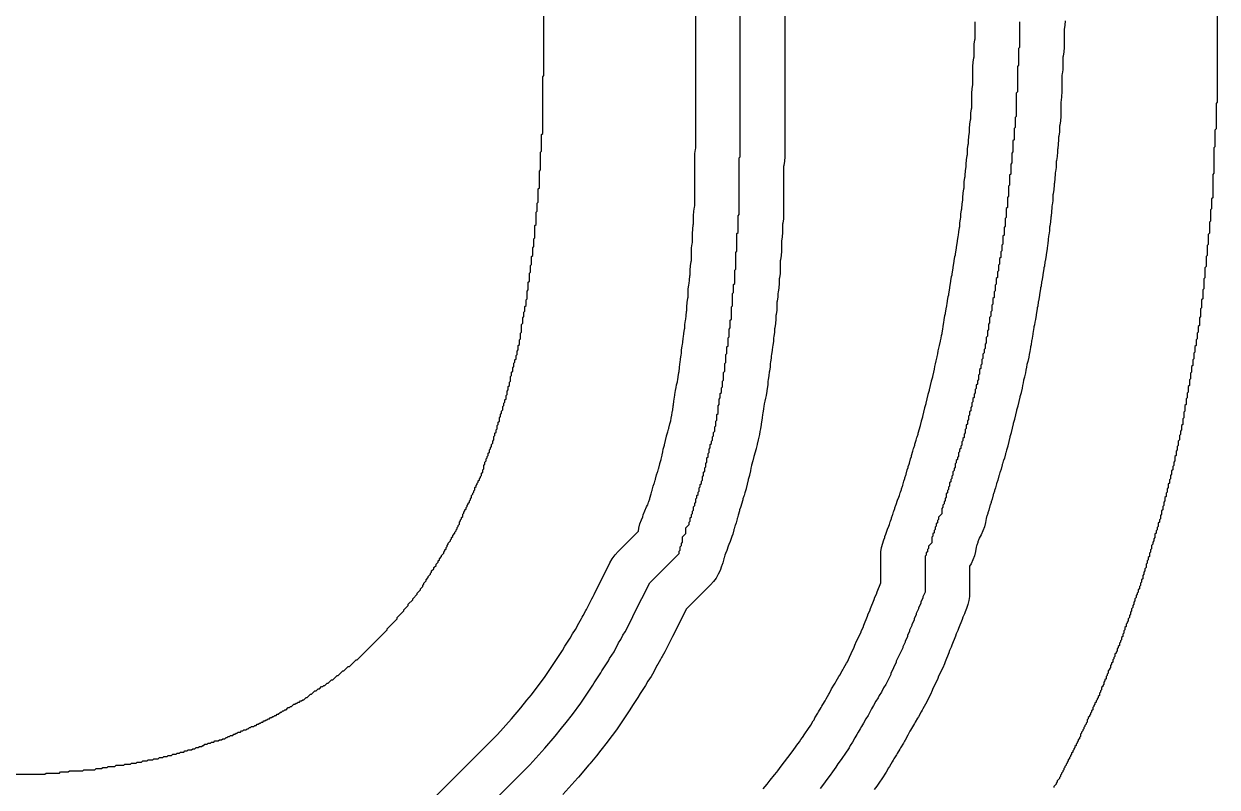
# Model space of a CAD drawing. Header units: millimetres. Extents: x 0 to 1800, y 0 to 406.
# Drawn here: x 906.4 to 1013.8, y 99.7 to 168.5 of the extents above; entities that cross this region are included whole.
import ezdxf

# ---------------------------------------------------------------- set-up
doc = ezdxf.new("R2010")
doc.units = ezdxf.units.MM
for name, color, linetype in [('CENTERLINE', 1, 'Continuous'), ('GROOVE_8MM', 3, 'Continuous'), ('OUTLINE', 7, 'Continuous')]:
    doc.layers.add(name, color=color, linetype=linetype)

msp = doc.modelspace()

# ---------------------------------------------------------------- linework, layer by layer
at = {"layer": 'CENTERLINE'}
for points in [[(943.72, 93.53), (951.93, 101.73), (953.28, 103.24), (954.22, 104.33), (954.8, 105.06), (955.2, 105.56), (955.77, 106.28), (956.53, 107.29), (957.62, 108.92), (957.72, 109.12), (958.32, 110.02), (958.42, 110.22), (959.02, 111.12), (959.12, 111.32), (959.52, 111.92), (959.92, 112.72), (960.12, 113.02), (960.32, 113.42), (960.52, 113.72), (961.11, 114.9), (961.21, 115.1), (961.31, 115.3), (962.73, 118.13), (965.38, 120.78), (965.38, 120.98), (965.48, 121.08), (965.48, 121.38), (965.58, 121.48), (965.58, 121.68), (965.68, 121.78), (965.68, 122.28), (965.98, 122.58), (965.98, 123.08), (966.28, 123.38), (966.28, 123.58), (966.38, 123.68), (966.38, 123.98), (966.48, 124.08), (966.48, 124.28), (966.58, 124.38), (966.58, 124.58), (966.68, 124.68), (966.68, 124.98), (966.78, 125.08), (966.78, 125.28), (966.88, 125.38), (966.88, 125.68), (966.98, 125.78), (966.98, 125.98), (967.08, 126.08), (967.08, 126.28), (967.18, 126.38), (967.18, 126.68), (967.28, 126.78), (967.28, 126.98), (967.38, 127.08), (967.38, 127.28), (967.48, 127.38), (967.48, 127.68), (967.58, 127.78), (967.58, 128.08), (967.68, 128.18), (967.68, 128.48), (967.78, 128.58), (967.78, 128.88), (967.88, 128.98), (967.88, 129.38), (967.98, 129.48), (967.98, 129.78), (968.08, 129.88), (968.08, 130.18), (968.18, 130.28), (968.18, 130.58), (968.28, 130.68), (968.28, 130.88), (968.38, 130.98), (968.38, 131.28), (968.48, 131.38), (968.48, 131.68), (968.58, 131.78), (968.58, 132.18), (968.68, 132.28), (968.68, 132.68), (968.78, 132.78), (968.78, 133.28), (968.88, 133.38), (968.88, 134.08), (968.98, 134.18), (968.98, 134.68), (969.08, 134.78), (969.08, 135.18), (969.18, 135.28), (969.18, 135.68), (969.28, 135.78), (969.28, 136.28), (969.38, 136.38), (969.38, 137.08), (969.48, 137.18), (969.48, 137.88), (969.58, 137.98), (969.58, 138.68), (969.68, 138.78), (969.68, 139.38), (969.78, 139.48), (969.78, 140.18), (969.88, 140.28), (969.88, 140.98), (969.98, 141.08), (969.98, 141.78), (970.08, 141.88), (970.08, 142.98), (970.18, 143.08), (970.18, 144.18), (970.28, 144.28), (970.28, 144.98), (970.38, 145.08), (970.38, 146.28), (970.48, 146.38), (970.48, 147.88), (970.58, 147.98), (970.58, 149.58), (970.68, 149.68), (970.68, 151.18), (970.78, 151.28), (970.78, 156.38), (970.88, 156.48), (970.88, 206.16)], [(996.02, 168.63), (996.02, 166.33), (995.92, 166.23), (995.92, 164.73), (995.82, 164.63), (995.82, 162.33), (995.72, 162.23), (995.72, 160.13), (995.62, 160.03), (995.62, 159.13), (995.52, 159.03), (995.52, 158.03), (995.42, 157.93), (995.42, 156.93), (995.32, 156.83), (995.32, 155.93), (995.22, 155.83), (995.22, 154.93), (995.12, 154.83), (995.12, 153.93), (995.02, 153.83), (995.02, 152.93), (994.92, 152.83), (994.92, 151.93), (994.82, 151.83), (994.82, 151.03), (994.72, 150.93), (994.72, 150.23), (994.62, 150.13), (994.62, 149.43), (994.52, 149.33), (994.52, 148.63), (994.42, 148.53), (994.42, 148.03), (994.32, 147.93), (994.32, 147.43), (994.22, 147.33), (994.22, 146.83), (994.12, 146.73), (994.12, 146.23), (994.02, 146.13), (994.02, 145.63), (993.92, 145.53), (993.92, 145.03), (993.82, 144.93), (993.82, 144.43), (993.72, 144.33), (993.72, 143.83), (993.62, 143.73), (993.62, 143.23), (993.52, 143.13), (993.52, 142.63), (993.42, 142.53), (993.42, 142.13), (993.32, 142.03), (993.32, 141.53), (993.22, 141.43), (993.22, 140.93), (993.12, 140.83), (993.12, 140.33), (993.02, 140.23), (993.02, 139.73), (992.92, 139.63), (992.92, 139.23), (992.82, 139.13), (992.82, 138.83), (992.72, 138.73), (992.72, 138.33), (992.62, 138.23), (992.62, 137.83), (992.52, 137.73), (992.52, 137.43), (992.42, 137.33), (992.42, 136.93), (992.32, 136.83), (992.32, 136.43), (992.22, 136.33), (992.22, 136.03), (992.12, 135.93), (992.12, 135.63), (992.02, 135.53), (992.02, 135.23), (991.92, 135.13), (991.92, 134.83), (991.82, 134.73), (991.82, 134.43), (991.72, 134.33), (991.72, 134.03), (991.62, 133.93), (991.62, 133.63), (991.52, 133.53), (991.52, 133.23), (991.42, 133.13), (991.42, 132.83), (991.32, 132.73), (991.32, 132.43), (991.22, 132.33), (991.22, 132.03), (991.12, 131.93), (991.12, 131.63), (991.02, 131.53), (991.02, 131.23), (990.92, 131.13), (990.92, 130.93), (990.82, 130.83), (990.82, 130.53), (990.72, 130.43), (990.72, 130.23), (990.62, 130.13), (990.62, 129.93), (990.52, 129.83), (990.52, 129.53), (990.42, 129.43), (990.42, 129.23), (990.32, 129.13), (990.32, 128.93), (990.22, 128.83), (990.22, 128.53), (990.12, 128.43), (990.12, 128.23), (990.02, 128.13), (990.02, 127.83), (989.92, 127.73), (989.92, 127.53), (989.82, 127.43), (989.82, 127.23), (989.72, 127.13), (989.72, 126.83), (989.62, 126.73), (989.62, 126.53), (989.52, 126.43), (989.52, 126.23), (989.42, 126.13), (989.42, 125.83), (989.32, 125.73), (989.32, 125.53), (989.22, 125.43), (989.22, 125.23), (989.12, 125.13), (989.12, 124.93), (989.02, 124.83), (989.02, 124.33), (988.72, 124.03), (988.72, 123.83), (988.62, 123.73), (988.62, 123.53), (988.52, 123.43), (988.52, 123.23), (988.42, 123.13), (988.42, 122.93), (988.32, 122.83), (988.32, 122.63), (988.22, 122.53), (988.22, 122.33), (988.12, 122.23), (988.12, 121.73), (987.82, 121.43), (987.82, 121.23), (987.72, 121.13), (987.72, 120.93), (987.62, 120.83), (987.62, 120.63), (987.52, 120.53), (987.52, 117.28), (987.32, 116.88), (987.32, 116.78), (987.12, 116.38), (987.12, 116.28), (986.92, 115.88), (986.92, 115.78), (986.72, 115.38), (986.72, 115.28), (986.52, 114.88), (986.52, 114.78), (986.32, 114.38), (986.32, 114.28), (986.12, 113.88), (986.12, 113.78), (985.92, 113.38), (985.92, 113.28), (985.72, 112.88), (985.72, 112.78), (985.52, 112.38), (985.52, 112.28), (984.92, 111.08), (984.92, 110.98), (984.42, 109.98), (984.42, 109.88), (983.98, 108.99), (983.78, 108.69), (983.58, 108.29), (983.38, 107.99), (983.28, 107.79), (983.08, 107.49), (982.88, 107.09), (982.68, 106.79), (982.38, 106.19), (982.18, 105.89), (981.98, 105.49), (981.78, 105.19), (981.68, 104.99), (981.48, 104.69), (981.38, 104.49), (981.18, 104.19), (980.98, 103.79), (980.78, 103.49), (980.68, 103.29), (980.29, 102.71), (980.09, 102.41), (979.97, 102.22), (979.67, 101.82), (979.47, 101.52), (979.17, 101.12), (978.97, 100.82), (978.96, 100.81), (978.66, 100.41), (978.36, 100.01), (978.06, 99.61)]]:
    msp.add_lwpolyline(points, dxfattribs=at)
at = {"layer": 'GROOVE_8MM'}
for points in [[(941.37, 96.83), (949.02, 104.49), (950.28, 105.88), (951.13, 106.88), (951.68, 107.56), (952.08, 108.06), (952.61, 108.73), (953.27, 109.6), (954.17, 110.95), (954.39, 111.33), (954.87, 112.05), (955.09, 112.43), (955.57, 113.15), (955.79, 113.53), (956.05, 113.93), (956.34, 114.5), (956.59, 114.93), (956.65, 115.03), (956.74, 115.2), (956.99, 115.63), (957.05, 115.73), (957.53, 116.69), (957.63, 116.89), (957.73, 117.09), (959.15, 119.92), (959.36, 120.3), (959.61, 120.64), (959.9, 120.96), (961.71, 122.77), (961.75, 123.06), (961.85, 123.44), (961.98, 123.81), (962.11, 124.08), (962.15, 124.24), (962.28, 124.61), (962.45, 124.97), (962.54, 125.13), (962.55, 125.14), (962.63, 125.38), (962.65, 125.44), (962.73, 125.68), (962.75, 125.74), (962.75, 125.75), (962.75, 125.76), (962.85, 126.14), (962.93, 126.38), (962.95, 126.44), (962.95, 126.45), (962.95, 126.46), (963.05, 126.84), (963.13, 127.08), (963.15, 127.14), (963.23, 127.38), (963.25, 127.44), (963.25, 127.45), (963.25, 127.46), (963.35, 127.84), (963.43, 128.08), (963.45, 128.14), (963.53, 128.38), (963.55, 128.44), (963.55, 128.45), (963.55, 128.46), (963.65, 128.84), (963.65, 128.85), (963.65, 128.86), (963.75, 129.24), (963.75, 129.25), (963.75, 129.26), (963.85, 129.64), (963.85, 129.65), (963.85, 129.66), (963.92, 129.92), (963.95, 130.16), (964.05, 130.54), (964.05, 130.55), (964.05, 130.56), (964.15, 130.94), (964.15, 130.95), (964.15, 130.96), (964.25, 131.34), (964.25, 131.35), (964.25, 131.36), (964.35, 131.74), (964.43, 131.98), (964.45, 132.04), (964.45, 132.05), (964.45, 132.06), (964.55, 132.44), (964.55, 132.45), (964.55, 132.46), (964.62, 132.72), (964.65, 132.96), (964.72, 133.22), (964.75, 133.46), (964.79, 133.62), (964.8, 133.68), (964.85, 134.06), (964.88, 134.17), (964.9, 134.48), (964.95, 134.86), (964.99, 135.02), (965, 135.08), (965.05, 135.46), (965.12, 135.72), (965.15, 135.96), (965.22, 136.22), (965.25, 136.46), (965.29, 136.62), (965.3, 136.68), (965.35, 137.06), (965.38, 137.17), (965.4, 137.48), (965.45, 137.86), (965.48, 137.97), (965.5, 138.28), (965.55, 138.66), (965.58, 138.77), (965.6, 139.08), (965.65, 139.46), (965.69, 139.6), (965.7, 139.78), (965.75, 140.16), (965.78, 140.27), (965.8, 140.58), (965.85, 140.96), (965.88, 141.07), (965.9, 141.38), (965.95, 141.76), (965.98, 141.87), (966, 142.18), (966.05, 142.56), (966.08, 142.66), (966.08, 142.98), (966.1, 143.38), (966.15, 143.76), (966.18, 143.86), (966.18, 144.18), (966.2, 144.58), (966.25, 144.96), (966.28, 145.07), (966.3, 145.38), (966.35, 145.76), (966.38, 145.86), (966.38, 146.28), (966.4, 146.68), (966.45, 147.06), (966.48, 147.16), (966.48, 147.88), (966.5, 148.28), (966.55, 148.66), (966.58, 148.76), (966.58, 149.58), (966.6, 149.98), (966.65, 150.36), (966.68, 150.46), (966.68, 151.18), (966.7, 151.58), (966.75, 151.96), (966.78, 152.06), (966.78, 156.38), (966.8, 156.78), (966.85, 157.16), (966.88, 157.26), (966.88, 206.11)], [(974.88, 206.16), (974.88, 156.48), (974.86, 156.09), (974.8, 155.7), (974.78, 155.61), (974.78, 151.28), (974.76, 150.89), (974.7, 150.5), (974.68, 150.41), (974.68, 149.68), (974.66, 149.29), (974.6, 148.9), (974.58, 148.81), (974.58, 147.98), (974.56, 147.59), (974.5, 147.2), (974.48, 147.11), (974.48, 146.38), (974.46, 145.99), (974.4, 145.6), (974.38, 145.51), (974.38, 145.08), (974.36, 144.69), (974.3, 144.3), (974.27, 144.19), (974.26, 143.89), (974.2, 143.5), (974.18, 143.41), (974.18, 143.08), (974.16, 142.69), (974.1, 142.3), (974.08, 142.21), (974.08, 141.88), (974.06, 141.49), (974, 141.1), (973.97, 140.99), (973.96, 140.69), (973.9, 140.3), (973.87, 140.19), (973.86, 139.89), (973.8, 139.5), (973.77, 139.39), (973.76, 139.09), (973.7, 138.7), (973.67, 138.57), (973.66, 138.39), (973.6, 138), (973.57, 137.89), (973.56, 137.59), (973.5, 137.2), (973.47, 137.09), (973.46, 136.79), (973.4, 136.4), (973.37, 136.29), (973.36, 135.99), (973.3, 135.6), (973.26, 135.44), (973.26, 135.39), (973.2, 135), (973.14, 134.75), (973.1, 134.5), (973.04, 134.25), (973, 134), (972.96, 133.84), (972.96, 133.79), (972.9, 133.4), (972.87, 133.29), (972.86, 132.99), (972.8, 132.6), (972.76, 132.44), (972.76, 132.39), (972.7, 132), (972.64, 131.75), (972.6, 131.5), (972.54, 131.25), (972.5, 131), (972.4, 130.62), (972.4, 130.61), (972.4, 130.6), (972.3, 130.22), (972.3, 130.21), (972.3, 130.2), (972.2, 129.82), (972.12, 129.59), (972.1, 129.52), (972.1, 129.51), (972.1, 129.5), (972, 129.12), (972, 129.11), (972, 129.1), (971.9, 128.72), (971.9, 128.71), (971.9, 128.7), (971.84, 128.45), (971.8, 128.2), (971.7, 127.82), (971.7, 127.81), (971.7, 127.8), (971.6, 127.42), (971.6, 127.41), (971.6, 127.4), (971.5, 127.02), (971.5, 127.01), (971.5, 127), (971.4, 126.62), (971.4, 126.61), (971.4, 126.6), (971.3, 126.22), (971.22, 125.99), (971.2, 125.92), (971.12, 125.69), (971.1, 125.62), (971.1, 125.61), (971.1, 125.6), (971, 125.22), (970.92, 124.99), (970.9, 124.92), (970.82, 124.69), (970.8, 124.62), (970.8, 124.61), (970.8, 124.6), (970.7, 124.22), (970.62, 123.99), (970.6, 123.92), (970.6, 123.91), (970.6, 123.9), (970.5, 123.52), (970.42, 123.29), (970.4, 123.22), (970.32, 122.99), (970.3, 122.92), (970.3, 122.91), (970.3, 122.9), (970.2, 122.52), (970.12, 122.29), (970.1, 122.22), (969.97, 121.85), (969.84, 121.58), (969.8, 121.42), (969.67, 121.05), (969.54, 120.78), (969.5, 120.62), (969.42, 120.39), (969.4, 120.32), (969.4, 120.31), (969.4, 120.3), (969.3, 119.92), (969.22, 119.69), (969.2, 119.62), (969.07, 119.25), (968.9, 118.9), (968.7, 118.56), (968.47, 118.25), (968.2, 117.95), (966.01, 115.77), (964.89, 113.51), (964.79, 113.31), (964.69, 113.11), (964.1, 111.93), (963.85, 111.5), (963.78, 111.4), (963.7, 111.23), (963.45, 110.8), (963.38, 110.7), (963.1, 110.13), (962.85, 109.7), (962.57, 109.28), (962.35, 108.9), (961.87, 108.18), (961.65, 107.8), (961.17, 107.08), (960.95, 106.7), (959.86, 105.07), (959.73, 104.89), (958.97, 103.88), (958.9, 103.78), (958.33, 103.06), (957.93, 102.56), (957.34, 101.83), (957.25, 101.73), (956.32, 100.64), (956.25, 100.56), (954.9, 99.06)], [(972.95, 99.58), (973.31, 100.01), (973.57, 100.35), (973.97, 100.85), (974.16, 101.08), (974.26, 101.21), (974.56, 101.61), (974.86, 102.01), (975.16, 102.41), (975.46, 102.81), (975.7, 103.13), (975.84, 103.34), (975.97, 103.52), (976.2, 103.83), (976.34, 104.04), (976.47, 104.22), (976.7, 104.53), (976.76, 104.63), (976.96, 104.93), (977.23, 105.33), (977.45, 105.71), (977.52, 105.81), (977.6, 105.98), (977.85, 106.41), (977.93, 106.53), (978.15, 106.91), (978.23, 107.03), (978.45, 107.41), (978.52, 107.51), (978.6, 107.68), (978.85, 108.11), (978.92, 108.21), (979.1, 108.58), (979.35, 109.01), (979.42, 109.11), (979.5, 109.28), (979.75, 109.71), (979.83, 109.83), (980.05, 110.21), (980.12, 110.31), (980.2, 110.48), (980.45, 110.91), (980.52, 111.01), (980.63, 111.24), (980.7, 111.43), (980.85, 111.77), (981.13, 112.34), (981.2, 112.53), (981.35, 112.87), (981.73, 113.64), (981.8, 113.83), (981.93, 114.12), (982, 114.33), (982.13, 114.62), (982.2, 114.83), (982.33, 115.12), (982.4, 115.33), (982.53, 115.62), (982.6, 115.83), (982.73, 116.12), (982.8, 116.33), (982.93, 116.62), (983, 116.83), (983.13, 117.12), (983.2, 117.33), (983.33, 117.62), (983.4, 117.83), (983.52, 118.12), (983.52, 120.53), (983.54, 120.92), (983.6, 121.31), (983.7, 121.69), (983.78, 121.92), (983.8, 121.99), (983.88, 122.22), (983.9, 122.29), (983.98, 122.52), (984, 122.59), (984.13, 122.96), (984.26, 123.23), (984.3, 123.39), (984.38, 123.62), (984.4, 123.69), (984.48, 123.92), (984.5, 123.99), (984.58, 124.22), (984.6, 124.29), (984.68, 124.52), (984.7, 124.59), (984.78, 124.82), (984.8, 124.89), (984.88, 125.12), (984.9, 125.19), (985.03, 125.56), (985.16, 125.83), (985.2, 125.99), (985.28, 126.22), (985.3, 126.29), (985.38, 126.52), (985.4, 126.59), (985.48, 126.82), (985.5, 126.89), (985.5, 126.9), (985.5, 126.91), (985.6, 127.29), (985.68, 127.52), (985.7, 127.59), (985.78, 127.82), (985.8, 127.89), (985.8, 127.9), (985.8, 127.91), (985.9, 128.29), (985.98, 128.52), (986, 128.59), (986.08, 128.82), (986.1, 128.89), (986.1, 128.9), (986.1, 128.91), (986.2, 129.29), (986.28, 129.52), (986.3, 129.59), (986.3, 129.6), (986.3, 129.61), (986.4, 129.99), (986.48, 130.22), (986.5, 130.29), (986.58, 130.52), (986.6, 130.59), (986.6, 130.6), (986.6, 130.61), (986.7, 130.99), (986.78, 131.22), (986.8, 131.29), (986.88, 131.52), (986.9, 131.59), (986.9, 131.6), (986.9, 131.61), (987, 131.99), (987.08, 132.22), (987.1, 132.29), (987.1, 132.3), (987.1, 132.31), (987.2, 132.69), (987.2, 132.7), (987.2, 132.71), (987.3, 133.09), (987.3, 133.1), (987.3, 133.11), (987.4, 133.49), (987.4, 133.5), (987.4, 133.51), (987.5, 133.89), (987.5, 133.9), (987.5, 133.91), (987.6, 134.29), (987.6, 134.3), (987.6, 134.31), (987.7, 134.69), (987.7, 134.7), (987.7, 134.71), (987.8, 135.09), (987.8, 135.1), (987.8, 135.11), (987.9, 135.49), (987.9, 135.5), (987.9, 135.51), (988, 135.89), (988, 135.9), (988, 135.91), (988.1, 136.29), (988.1, 136.3), (988.1, 136.31), (988.2, 136.69), (988.2, 136.7), (988.2, 136.71), (988.3, 137.09), (988.3, 137.1), (988.3, 137.11), (988.36, 137.36), (988.4, 137.61), (988.46, 137.86), (988.5, 138.11), (988.6, 138.49), (988.6, 138.5), (988.6, 138.51), (988.66, 138.76), (988.7, 139.01), (988.76, 139.26), (988.8, 139.51), (988.9, 139.89), (988.9, 139.9), (988.9, 139.91), (988.96, 140.16), (989, 140.41), (989.04, 140.57), (989.04, 140.62), (989.1, 141.01), (989.14, 141.17), (989.14, 141.22), (989.2, 141.61), (989.24, 141.77), (989.24, 141.82), (989.3, 142.21), (989.34, 142.37), (989.34, 142.42), (989.4, 142.81), (989.46, 143.06), (989.5, 143.31), (989.54, 143.47), (989.54, 143.52), (989.6, 143.91), (989.64, 144.07), (989.64, 144.12), (989.7, 144.51), (989.74, 144.67), (989.74, 144.72), (989.8, 145.11), (989.84, 145.27), (989.84, 145.32), (989.9, 145.71), (989.94, 145.87), (989.94, 145.92), (990, 146.31), (990.04, 146.47), (990.04, 146.52), (990.1, 146.91), (990.14, 147.07), (990.14, 147.12), (990.2, 147.51), (990.24, 147.67), (990.24, 147.72), (990.3, 148.11), (990.34, 148.27), (990.34, 148.32), (990.4, 148.71), (990.44, 148.87), (990.44, 148.92), (990.5, 149.31), (990.53, 149.42), (990.54, 149.72), (990.6, 150.11), (990.63, 150.22), (990.64, 150.52), (990.7, 150.91), (990.73, 151.02), (990.74, 151.32), (990.8, 151.71), (990.82, 151.8), (990.82, 151.83), (990.84, 152.22), (990.9, 152.61), (990.92, 152.7), (990.92, 152.83), (990.94, 153.22), (991, 153.61), (991.02, 153.7), (991.02, 153.83), (991.04, 154.22), (991.1, 154.61), (991.12, 154.7), (991.12, 154.83), (991.14, 155.22), (991.2, 155.61), (991.22, 155.7), (991.22, 155.83), (991.24, 156.22), (991.3, 156.61), (991.32, 156.7), (991.32, 156.83), (991.34, 157.22), (991.4, 157.61), (991.42, 157.7), (991.42, 157.93), (991.44, 158.32), (991.5, 158.71), (991.52, 158.8), (991.52, 159.03), (991.54, 159.42), (991.6, 159.81), (991.62, 159.9), (991.62, 160.03), (991.64, 160.42), (991.7, 160.81), (991.72, 160.9), (991.72, 162.23), (991.74, 162.62), (991.8, 163.01), (991.82, 163.1), (991.82, 164.63), (991.84, 165.02), (991.9, 165.41), (991.92, 165.5), (991.92, 166.23), (991.94, 166.62), (992, 167.01), (992.02, 167.1), (992.02, 168.63)], [(1000.11, 168.72), (1000.09, 168.33), (1000.03, 167.94), (1000.02, 167.9), (1000.02, 166.33), (1000, 165.93), (999.95, 165.55), (999.92, 165.45), (999.92, 164.73), (999.9, 164.33), (999.85, 163.95), (999.82, 163.85), (999.82, 162.33), (999.8, 161.93), (999.75, 161.55), (999.72, 161.45), (999.72, 160.13), (999.7, 159.73), (999.65, 159.35), (999.62, 159.25), (999.62, 159.13), (999.6, 158.73), (999.55, 158.35), (999.52, 158.25), (999.52, 158.03), (999.5, 157.63), (999.45, 157.25), (999.42, 157.15), (999.42, 156.93), (999.4, 156.53), (999.35, 156.15), (999.32, 156.05), (999.32, 155.93), (999.3, 155.53), (999.25, 155.15), (999.22, 155.05), (999.22, 154.93), (999.2, 154.53), (999.15, 154.15), (999.12, 154.05), (999.12, 153.93), (999.1, 153.53), (999.05, 153.15), (999.02, 153.05), (999.02, 152.93), (999, 152.53), (998.95, 152.15), (998.92, 152.05), (998.92, 151.93), (998.9, 151.53), (998.85, 151.15), (998.82, 151.05), (998.82, 151.03), (998.8, 150.63), (998.75, 150.25), (998.72, 150.14), (998.7, 149.83), (998.65, 149.45), (998.62, 149.34), (998.6, 149.03), (998.55, 148.65), (998.52, 148.54), (998.5, 148.23), (998.45, 147.85), (998.41, 147.69), (998.4, 147.63), (998.35, 147.25), (998.31, 147.09), (998.3, 147.03), (998.25, 146.65), (998.21, 146.49), (998.2, 146.43), (998.15, 146.05), (998.11, 145.89), (998.1, 145.83), (998.05, 145.45), (998.01, 145.29), (998, 145.23), (997.95, 144.85), (997.91, 144.69), (997.9, 144.63), (997.85, 144.25), (997.81, 144.09), (997.8, 144.03), (997.75, 143.65), (997.71, 143.49), (997.7, 143.43), (997.65, 143.05), (997.61, 142.89), (997.6, 142.83), (997.55, 142.45), (997.51, 142.29), (997.5, 142.23), (997.45, 141.85), (997.38, 141.59), (997.35, 141.35), (997.31, 141.19), (997.3, 141.13), (997.25, 140.75), (997.21, 140.59), (997.2, 140.53), (997.15, 140.15), (997.11, 139.99), (997.1, 139.93), (997.05, 139.55), (997.01, 139.39), (997, 139.33), (996.95, 138.95), (996.88, 138.69), (996.85, 138.45), (996.75, 138.07), (996.75, 138.06), (996.75, 138.05), (996.68, 137.79), (996.65, 137.55), (996.58, 137.29), (996.55, 137.05), (996.45, 136.67), (996.45, 136.66), (996.45, 136.65), (996.38, 136.39), (996.35, 136.15), (996.28, 135.89), (996.25, 135.65), (996.15, 135.27), (996.15, 135.26), (996.15, 135.25), (996.05, 134.87), (996.05, 134.86), (996.05, 134.85), (995.95, 134.47), (995.95, 134.46), (995.95, 134.45), (995.85, 134.07), (995.85, 134.06), (995.85, 134.05), (995.75, 133.67), (995.75, 133.66), (995.75, 133.65), (995.65, 133.27), (995.65, 133.26), (995.65, 133.25), (995.55, 132.87), (995.55, 132.86), (995.55, 132.85), (995.45, 132.47), (995.45, 132.46), (995.45, 132.45), (995.35, 132.07), (995.35, 132.06), (995.35, 132.05), (995.25, 131.67), (995.25, 131.66), (995.25, 131.65), (995.15, 131.27), (995.15, 131.26), (995.15, 131.25), (995.05, 130.87), (995.05, 130.86), (995.05, 130.85), (994.95, 130.47), (994.95, 130.46), (994.95, 130.45), (994.85, 130.07), (994.77, 129.83), (994.75, 129.77), (994.75, 129.76), (994.75, 129.75), (994.65, 129.37), (994.57, 129.13), (994.55, 129.07), (994.47, 128.83), (994.45, 128.77), (994.45, 128.76), (994.45, 128.75), (994.35, 128.37), (994.27, 128.13), (994.25, 128.07), (994.17, 127.83), (994.15, 127.77), (994.15, 127.76), (994.15, 127.75), (994.05, 127.37), (993.97, 127.13), (993.95, 127.07), (993.95, 127.06), (993.95, 127.05), (993.85, 126.67), (993.77, 126.43), (993.75, 126.37), (993.67, 126.13), (993.65, 126.07), (993.65, 126.06), (993.65, 126.05), (993.55, 125.67), (993.47, 125.43), (993.45, 125.37), (993.37, 125.13), (993.35, 125.07), (993.35, 125.06), (993.35, 125.05), (993.25, 124.67), (993.17, 124.43), (993.15, 124.37), (993.07, 124.13), (993.05, 124.07), (993, 123.93), (992.95, 123.55), (992.85, 123.17), (992.72, 122.8), (992.55, 122.44), (992.37, 122.14), (992.37, 122.13), (992.35, 122.07), (992.27, 121.83), (992.25, 121.77), (992.17, 121.53), (992.15, 121.47), (992.1, 121.33), (992.05, 120.95), (991.95, 120.57), (991.82, 120.2), (991.65, 119.84), (991.52, 119.63), (991.52, 117.28), (991.51, 116.91), (991.46, 116.54), (991.37, 116.18), (991.25, 115.83), (991.12, 115.53), (991.05, 115.33), (990.92, 115.03), (990.85, 114.83), (990.72, 114.53), (990.65, 114.33), (990.52, 114.03), (990.45, 113.83), (990.32, 113.53), (990.25, 113.33), (990.12, 113.03), (990.05, 112.83), (989.92, 112.53), (989.85, 112.33), (989.72, 112.03), (989.65, 111.83), (989.52, 111.53), (989.45, 111.33), (989.32, 111.03), (989.25, 110.83), (989.1, 110.49), (988.72, 109.72), (988.65, 109.53), (988.5, 109.19), (988.22, 108.62), (988.15, 108.43), (988, 108.09), (987.56, 107.21), (987.31, 106.78), (987.25, 106.68), (987.16, 106.51), (986.91, 106.08), (986.83, 105.96), (986.61, 105.58), (986.55, 105.48), (986.46, 105.31), (986.21, 104.88), (986.15, 104.78), (985.96, 104.41), (985.71, 103.98), (985.65, 103.88), (985.56, 103.71), (985.31, 103.28), (985.23, 103.16), (985.01, 102.78), (984.93, 102.66), (984.71, 102.28), (984.65, 102.18), (984.56, 102.01), (984.31, 101.58), (984.23, 101.46), (984.01, 101.08), (983.62, 100.49), (983.42, 100.19), (983.29, 100), (983.17, 99.82), (982.93, 99.51)]]:
    msp.add_lwpolyline(points, dxfattribs=at)
at = {"layer": 'OUTLINE'}
for points in [[(1013.8, 206.5), (1013.8, 161.4), (1013.7, 161.3), (1013.7, 159), (1013.6, 158.9), (1013.6, 157.4), (1013.5, 157.3), (1013.5, 155), (1013.4, 154.9), (1013.4, 152.8), (1013.3, 152.7), (1013.3, 151.8), (1013.2, 151.7), (1013.2, 150.7), (1013.1, 150.6), (1013.1, 149.6), (1013, 149.5), (1013, 148.6), (1012.9, 148.5), (1012.9, 147.6), (1012.8, 147.5), (1012.8, 146.6), (1012.7, 146.5), (1012.7, 145.6), (1012.6, 145.5), (1012.6, 144.6), (1012.5, 144.5), (1012.5, 143.7), (1012.4, 143.6), (1012.4, 142.9), (1012.3, 142.8), (1012.3, 142.1), (1012.2, 142), (1012.2, 141.3), (1012.1, 141.2), (1012.1, 140.7), (1012, 140.6), (1012, 140.1), (1011.9, 140), (1011.9, 139.5), (1011.8, 139.4), (1011.8, 138.9), (1011.7, 138.8), (1011.7, 138.3), (1011.6, 138.2), (1011.6, 137.7), (1011.5, 137.6), (1011.5, 137.1), (1011.4, 137), (1011.4, 136.5), (1011.3, 136.4), (1011.3, 135.9), (1011.2, 135.8), (1011.2, 135.3), (1011.1, 135.2), (1011.1, 134.8), (1011, 134.7), (1011, 134.2), (1010.9, 134.1), (1010.9, 133.6), (1010.8, 133.5), (1010.8, 133), (1010.7, 132.9), (1010.7, 132.4), (1010.6, 132.3), (1010.6, 131.9), (1010.5, 131.8), (1010.5, 131.5), (1010.4, 131.4), (1010.4, 131), (1010.3, 130.9), (1010.3, 130.5), (1010.2, 130.4), (1010.2, 130.1), (1010.1, 130), (1010.1, 129.6), (1010, 129.5), (1010, 129.1), (1009.9, 129), (1009.9, 128.7), (1009.8, 128.6), (1009.8, 128.3), (1009.7, 128.2), (1009.7, 127.9), (1009.6, 127.8), (1009.6, 127.5), (1009.5, 127.4), (1009.5, 127.1), (1009.4, 127), (1009.4, 126.7), (1009.3, 126.6), (1009.3, 126.3), (1009.2, 126.2), (1009.2, 125.9), (1009.1, 125.8), (1009.1, 125.5), (1009, 125.4), (1009, 125.1), (1008.9, 125), (1008.9, 124.7), (1008.8, 124.6), (1008.8, 124.3), (1008.7, 124.2), (1008.7, 123.9), (1008.6, 123.8), (1008.6, 123.6), (1008.5, 123.5), (1008.5, 123.2), (1008.4, 123.1), (1008.4, 122.9), (1008.3, 122.8), (1008.3, 122.6), (1008.2, 122.5), (1008.2, 122.2), (1008.1, 122.1), (1008.1, 121.9), (1008, 121.8), (1008, 121.6), (1007.9, 121.5), (1007.9, 121.2), (1007.8, 121.1), (1007.8, 120.9), (1007.7, 120.8), (1007.7, 120.5), (1007.6, 120.4), (1007.6, 120.2), (1007.5, 120.1), (1007.5, 119.9), (1007.4, 119.8), (1007.4, 119.5), (1007.3, 119.4), (1007.3, 119.2), (1007.2, 119.1), (1007.2, 118.9), (1007.1, 118.8), (1007.1, 118.5), (1007, 118.4), (1007, 118.2), (1006.9, 118.1), (1006.9, 117.9), (1006.8, 117.8), (1006.8, 117.6), (1006.7, 117.5), (1006.7, 117.3), (1006.6, 117.2), (1006.6, 117.1), (1006.5, 117), (1006.5, 116.8), (1006.4, 116.7), (1006.4, 116.5), (1006.3, 116.4), (1006.3, 116.2), (1006.2, 116.1), (1006.2, 115.9), (1006.1, 115.8), (1006.1, 115.6), (1006, 115.5), (1006, 115.3), (1005.9, 115.2), (1005.9, 115), (1005.8, 114.9), (1005.8, 114.7), (1005.7, 114.6), (1005.7, 114.5), (1005.6, 114.4), (1005.6, 114.2), (1005.5, 114.1), (1005.5, 113.9), (1005.4, 113.8), (1005.4, 113.6), (1005.3, 113.5), (1005.3, 113.3), (1005.2, 113.2), (1005.2, 113), (1005.1, 112.9), (1005.1, 112.8), (1005, 112.7), (1005, 112.5), (1004.9, 112.4), (1004.9, 112.3), (1004.8, 112.2), (1004.8, 112), (1004.7, 111.9), (1004.7, 111.8), (1004.6, 111.7), (1004.6, 111.5), (1004.5, 111.4), (1004.5, 111.3), (1004.4, 111.2), (1004.4, 111), (1004.3, 110.9), (1004.3, 110.8), (1004.2, 110.7), (1004.2, 110.5), (1004.1, 110.4), (1004.1, 110.3), (1004, 110.2), (1004, 110), (1003.9, 109.9), (1003.9, 109.8), (1003.8, 109.7), (1003.8, 109.5), (1003.7, 109.4), (1003.7, 109.3), (1003.6, 109.2), (1003.6, 109), (1003.5, 108.9), (1003.5, 108.8), (1003.4, 108.7), (1003.4, 108.5), (1003.3, 108.4), (1003.3, 108.3), (1003.2, 108.2), (1003.2, 108), (1003.1, 107.9), (1003.1, 107.8), (1003, 107.7), (1003, 107.6), (1002.9, 107.5), (1002.9, 107.4), (1002.8, 107.3), (1002.8, 107.2), (1002.7, 107.1), (1002.7, 107), (1002.6, 106.9), (1002.6, 106.7), (1002.5, 106.6), (1002.5, 106.5), (1002.4, 106.4), (1002.4, 106.3), (1002.3, 106.2), (1002.3, 106.1), (1002.2, 106), (1002.2, 105.9), (1002.1, 105.8), (1002.1, 105.6), (1002, 105.5), (1002, 105.4), (1001.9, 105.3), (1001.9, 105.2), (1001.8, 105.1), (1001.8, 105), (1001.7, 104.9), (1001.7, 104.8), (1001.6, 104.7), (1001.6, 104.6), (1001.5, 104.5), (1001.5, 104.3), (1001.4, 104.2), (1001.4, 104.1), (1001.3, 104), (1001.3, 103.9), (1001.2, 103.8), (1001.2, 103.7), (1001.1, 103.6), (1001.1, 103.5), (1001, 103.4), (1001, 103.3), (1000.9, 103.2), (1000.9, 103.1), (1000.8, 103), (1000.8, 102.9), (1000.7, 102.8), (1000.7, 102.7), (1000.6, 102.6), (1000.6, 102.5), (1000.5, 102.4), (1000.5, 102.3), (1000.4, 102.2), (1000.4, 102.1), (1000.3, 102), (1000.3, 101.9), (1000.2, 101.8), (1000.2, 101.7), (1000.1, 101.6), (1000.1, 101.5), (1000, 101.4), (1000, 101.3), (999.9, 101.2), (999.9, 101.1), (999.8, 101), (999.8, 100.9), (999.7, 100.8), (999.7, 100.7), (999.6, 100.6), (999.6, 100.5), (999.4, 100.3), (999.4, 100.2), (999.3, 100.1), (999.3, 100), (999.1, 99.8), (999.1, 99.7)], [(904.9, 100.9), (908.3, 100.9), (908.4, 101), (909.6, 101), (909.7, 101.1), (910.4, 101.1), (910.5, 101.2), (911.7, 101.2), (911.8, 101.3), (912.8, 101.3), (912.9, 101.4), (913.4, 101.4), (913.5, 101.5), (913.9, 101.5), (914, 101.6), (914.6, 101.6), (914.7, 101.7), (915.4, 101.7), (915.5, 101.8), (916, 101.8), (916.1, 101.9), (916.5, 101.9), (916.6, 102), (917, 102), (917.1, 102.1), (917.5, 102.1), (917.6, 102.2), (918, 102.2), (918.1, 102.3), (918.5, 102.3), (918.6, 102.4), (918.9, 102.4), (919, 102.5), (919.3, 102.5), (919.4, 102.6), (919.7, 102.6), (919.8, 102.7), (920.1, 102.7), (920.2, 102.8), (920.4, 102.8), (920.5, 102.9), (920.8, 102.9), (920.9, 103), (921.1, 103), (921.2, 103.1), (921.5, 103.1), (921.6, 103.2), (921.8, 103.2), (921.9, 103.3), (922.1, 103.3), (922.2, 103.4), (922.4, 103.4), (922.5, 103.5), (922.6, 103.5), (922.7, 103.6), (922.9, 103.6), (923, 103.7), (923.2, 103.7), (923.3, 103.8), (923.5, 103.8), (923.6, 103.9), (923.9, 103.9), (924, 104), (924.2, 104), (924.3, 104.1), (924.5, 104.1), (924.6, 104.2), (924.7, 104.2), (924.8, 104.3), (924.9, 104.3), (925, 104.4), (925.2, 104.4), (925.3, 104.5), (925.4, 104.5), (925.5, 104.6), (925.6, 104.6), (925.7, 104.7), (925.9, 104.7), (926, 104.8), (926.1, 104.8), (926.2, 104.9), (926.4, 104.9), (926.5, 105), (926.6, 105), (926.7, 105.1), (926.8, 105.1), (926.9, 105.2), (927.1, 105.2), (927.2, 105.3), (927.3, 105.3), (927.4, 105.4), (927.5, 105.4), (927.6, 105.5), (927.7, 105.5), (927.8, 105.6), (927.9, 105.6), (928, 105.7), (928.1, 105.7), (928.2, 105.8), (928.3, 105.8), (928.4, 105.9), (928.5, 105.9), (928.6, 106), (928.7, 106), (928.8, 106.1), (928.9, 106.1), (929, 106.2), (929.1, 106.2), (929.2, 106.3), (929.3, 106.3), (929.5, 106.5), (929.6, 106.5), (929.7, 106.6), (929.8, 106.6), (929.9, 106.7), (930, 106.7), (930.2, 106.9), (930.3, 106.9), (930.4, 107), (930.5, 107), (930.7, 107.2), (930.8, 107.2), (930.9, 107.3), (931, 107.3), (931.1, 107.4), (931.2, 107.4), (931.3, 107.5), (931.4, 107.5), (931.5, 107.6), (931.6, 107.6), (931.8, 107.8), (931.9, 107.8), (932.2, 108.1), (932.3, 108.1), (932.6, 108.4), (932.7, 108.4), (932.9, 108.6), (933, 108.6), (933.2, 108.8), (933.3, 108.8), (933.4, 108.9), (933.5, 108.9), (933.7, 109.1), (933.8, 109.1), (934.1, 109.4), (934.2, 109.4), (934.6, 109.8), (934.7, 109.8), (935.1, 110.2), (935.2, 110.2), (935.6, 110.6), (935.7, 110.6), (936.3, 111.2), (936.4, 111.2), (939.1, 113.9), (939.1, 114), (940, 114.9), (940, 115), (940.6, 115.6), (940.6, 115.7), (941, 116.1), (941, 116.2), (941.4, 116.6), (941.4, 116.7), (941.8, 117.1), (941.8, 117.2), (942.1, 117.5), (942.1, 117.6), (942.3, 117.8), (942.3, 117.9), (942.4, 118), (942.4, 118.1), (942.6, 118.3), (942.6, 118.4), (942.8, 118.6), (942.8, 118.7), (943, 118.9), (943, 119), (943.1, 119.1), (943.1, 119.2), (943.3, 119.4), (943.3, 119.5), (943.5, 119.7), (943.5, 119.8), (943.7, 120), (943.7, 120.1), (943.8, 120.2), (943.8, 120.3), (944, 120.5), (944, 120.6), (944.2, 120.8), (944.2, 120.9), (944.3, 121), (944.3, 121.1), (944.4, 121.2), (944.4, 121.3), (944.5, 121.4), (944.5, 121.5), (944.6, 121.6), (944.6, 121.7), (944.8, 121.9), (944.8, 122), (944.9, 122.1), (944.9, 122.2), (945, 122.3), (945, 122.4), (945.2, 122.6), (945.2, 122.7), (945.3, 122.8), (945.3, 122.9), (945.4, 123), (945.4, 123.1), (945.5, 123.2), (945.5, 123.3), (945.6, 123.4), (945.6, 123.6), (945.7, 123.7), (945.7, 123.8), (945.8, 123.9), (945.8, 124), (945.9, 124.1), (945.9, 124.3), (946, 124.4), (946, 124.5), (946.1, 124.6), (946.1, 124.7), (946.2, 124.8), (946.2, 124.9), (946.3, 125), (946.3, 125.1), (946.4, 125.2), (946.4, 125.3), (946.5, 125.4), (946.5, 125.5), (946.6, 125.6), (946.6, 125.7), (946.7, 125.8), (946.7, 126), (946.8, 126.1), (946.8, 126.2), (946.9, 126.3), (946.9, 126.4), (947, 126.5), (947, 126.7), (947.1, 126.8), (947.1, 126.9), (947.2, 127), (947.2, 127.1), (947.3, 127.2), (947.3, 127.3), (947.4, 127.4), (947.4, 127.5), (947.5, 127.6), (947.5, 127.7), (947.6, 127.8), (947.6, 128), (947.7, 128.1), (947.7, 128.3), (947.8, 128.4), (947.8, 128.7), (947.9, 128.8), (947.9, 129), (948, 129.1), (948, 129.3), (948.1, 129.4), (948.1, 129.5), (948.2, 129.6), (948.2, 129.8), (948.3, 129.9), (948.3, 130.1), (948.4, 130.2), (948.4, 130.3), (948.5, 130.4), (948.5, 130.6), (948.6, 130.7), (948.6, 130.9), (948.7, 131), (948.7, 131.3), (948.8, 131.4), (948.8, 131.6), (948.9, 131.7), (948.9, 131.9), (949, 132), (949, 132.3), (949.1, 132.4), (949.1, 132.6), (949.2, 132.7), (949.2, 133), (949.3, 133.1), (949.3, 133.3), (949.4, 133.4), (949.4, 133.6), (949.5, 133.7), (949.5, 134), (949.6, 134.1), (949.6, 134.3), (949.7, 134.4), (949.7, 134.6), (949.8, 134.7), (949.8, 135), (949.9, 135.1), (949.9, 135.4), (950, 135.5), (950, 135.8), (950.1, 135.9), (950.1, 136.2), (950.2, 136.3), (950.2, 136.7), (950.3, 136.8), (950.3, 137.1), (950.4, 137.2), (950.4, 137.5), (950.5, 137.6), (950.5, 137.9), (950.6, 138), (950.6, 138.2), (950.7, 138.3), (950.7, 138.6), (950.8, 138.7), (950.8, 139), (950.9, 139.1), (950.9, 139.5), (951, 139.6), (951, 140), (951.1, 140.1), (951.1, 140.6), (951.2, 140.7), (951.2, 141.4), (951.3, 141.5), (951.3, 142), (951.4, 142.1), (951.4, 142.5), (951.5, 142.6), (951.5, 143), (951.6, 143.1), (951.6, 143.6), (951.7, 143.7), (951.7, 144.4), (951.8, 144.5), (951.8, 145.2), (951.9, 145.3), (951.9, 146), (952, 146.1), (952, 146.7), (952.1, 146.8), (952.1, 147.5), (952.2, 147.6), (952.2, 148.3), (952.3, 148.4), (952.3, 149.1), (952.4, 149.2), (952.4, 150.3), (952.5, 150.4), (952.5, 151.5), (952.6, 151.6), (952.6, 152.3), (952.7, 152.4), (952.7, 153.6), (952.8, 153.7), (952.8, 155.2), (952.9, 155.3), (952.9, 156.9), (953, 157), (953, 158.5), (953.1, 158.6), (953.1, 163.7), (953.2, 163.8), (953.2, 205.9)]]:
    msp.add_lwpolyline(points, dxfattribs=at)

doc.saveas('drawing.dxf')
